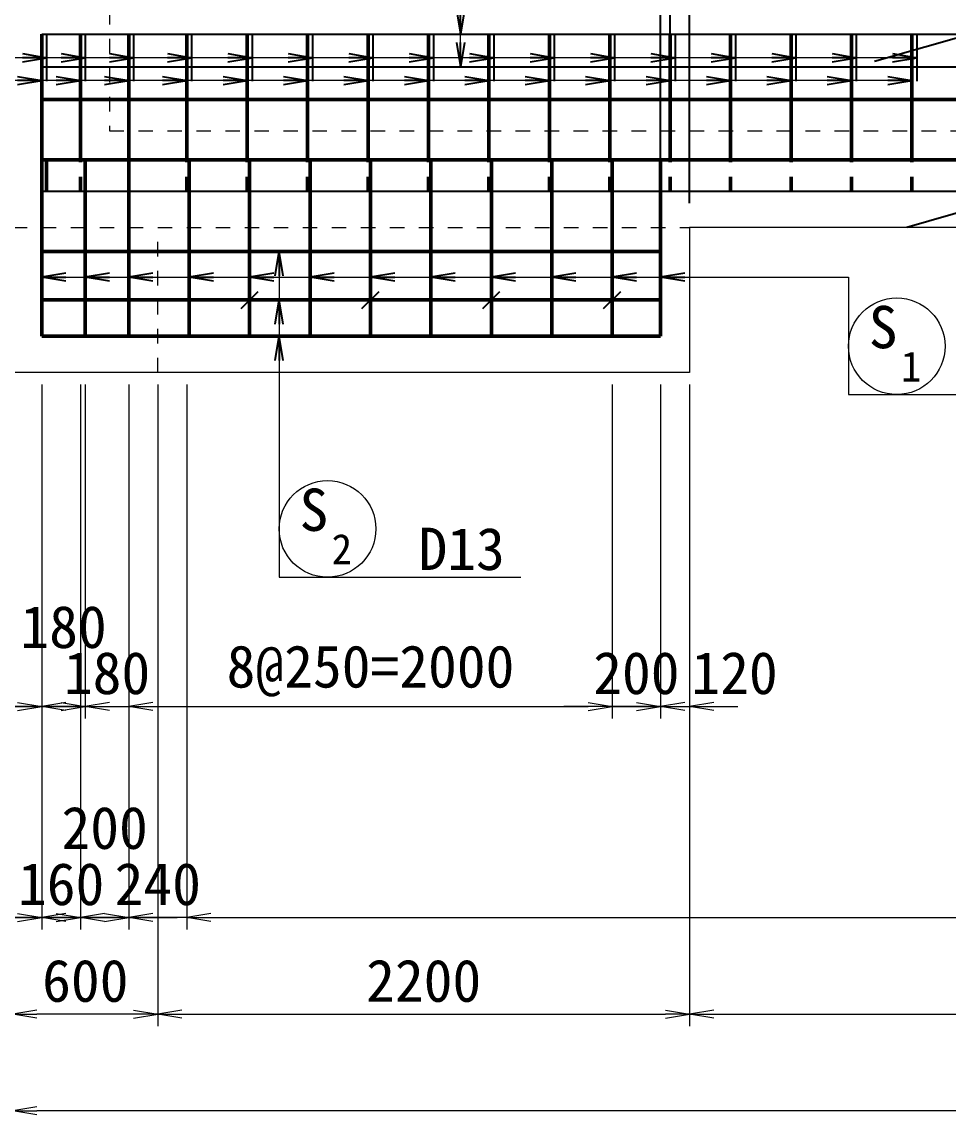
# Model space of a CAD drawing. Header units: millimetres. Extents: x 67792 to 193942, y -50017 to -20317.
# Drawn here: x 117311 to 121147, y -33430 to -28874 of the extents above; entities that cross this region are included whole.
import ezdxf
from ezdxf.enums import TextEntityAlignment as Align

# ---------------------------------------------------------------- set-up
doc = ezdxf.new("R2010")
doc.units = ezdxf.units.MM
doc.header["$LTSCALE"] = 50
doc.header["$PDSIZE"] = 300
doc.linetypes.add('DASHED2', pattern=[0.375, 0.25, -0.125])
doc.linetypes.add('SXF_跳び破線', pattern=[12, 6, -6])
doc.layers.get('Defpoints').update_dxf_attribs({"color": 191})
for name, color, linetype, lineweight in [('D-BGD', 7, 'Continuous', 13), ('D-STR', 1, 'Continuous', 50), ('D-STR-DIM', 7, 'Continuous', 13), ('D-STR-HTXT', 7, 'Continuous', 13), ('D-STR-STR2', 7, 'Continuous', 25), ('D-STR-STR5', 7, 'Continuous', 25), ('D-STR-STR9', 7, 'Continuous', 25), ('D-STR-TXT', 7, 'Continuous', 13)]:
    doc.layers.add(name, color=color, linetype=linetype, lineweight=lineweight)
doc.styles.add('MS ゴシック', font='MS Gothic.ttf')
doc.styles.add('YOKO_GOTHIC', font='MS Gothic.ttf')
doc.dimstyles.new('DIM-50-F', dxfattribs={"dimscale": 50, "dimtxt": 3.5, "dimasz": 2.5, "dimexe": 0, "dimexo": 2, "dimgap": 0.8, "dimtad": 1, "dimdec": 0, "dimzin": 0, "dimdsep": 46, "dimtxsty": 'MS ゴシック', "dimblk": 'OPEN', "dimcen": 0.1, "dimclrd": 256, "dimclre": 256, "dimclrt": 256, "dimaunit": 1, "dimadec": 4, "dimazin": 0, "dimtfac": 1, "dimtdec": 0, "dimtmove": 2, "dimatfit": 3, "dimldrblk": 'OPEN', "dimfxl": 1, "dimtolj": 1, "dimtzin": 0, "dimlwd": -1, "dimlwe": -1, "dimarcsym": 2})
doc.dimstyles.new('S50', dxfattribs={"dimscale": 50, "dimtxt": 3.5, "dimasz": 2, "dimexe": 1, "dimexo": 1, "dimgap": 1, "dimtad": 1, "dimdec": 0, "dimzin": 1, "dimdsep": 46, "dimtxsty": 'YOKO_GOTHIC', "dimblk": 'OPEN', "dimcen": 0, "dimclrd": 256, "dimclre": 256, "dimclrt": 256, "dimaunit": 1, "dimadec": 3, "dimazin": 0, "dimtfac": 1, "dimtdec": 0, "dimtix": 1, "dimtmove": 2, "dimatfit": 3, "dimldrblk": 'OPEN', "dimfxl": 1, "dimlwd": -1, "dimlwe": -1, "dimarcsym": 2})

# ---------------------------------------------------------------- blocks, each defined once
blk = doc.blocks.new('_Open')
at = {"color": 0, "linetype": 'ByBlock', "lineweight": -2}
for p, q in [((-1, 0.167), (0, 0)), ((-1, -0.167), (0, 0)), ((0, 0), (-1, 0))]:
    blk.add_line(p, q, dxfattribs=at)
blk = doc.blocks.new('*D340')
at = {"layer": 'D-STR-DIM', "ltscale": 1500, "transparency": 16777216}
for p, q in [((117273.2, -30374.3), (117273.2, -32629.6)), ((117393.2, -30374.3), (117393.2, -32629.6)), ((117173.2, -32579.6), (117073.2, -32579.6)), ((117273.2, -32579.6), (117393.2, -32579.6)), ((117493.2, -32579.6), (117593.2, -32579.6))]:
    blk.add_line(p, q, dxfattribs=at)
at = {"layer": 'Defpoints', "color": 0, "ltscale": 1500, "transparency": 16777216}
for p in [(117273.2, -30324.3), (117393.2, -30324.3), (117393.2, -32579.6)]:
    blk.add_point(p, dxfattribs=at)
at = {"layer": 'D-STR-DIM', "ltscale": 1500, "transparency": 16777216, "xscale": 100, "yscale": 100, "zscale": 100}
blk.add_blockref('_Open', (117273.2, -32579.6), dxfattribs=at)
at = {"layer": 'D-STR-DIM', "ltscale": 1500, "transparency": 16777216, "xscale": 100, "yscale": 100, "zscale": 100, "rotation": 180}
blk.add_blockref('_Open', (117393.2, -32579.6), dxfattribs=at)
at = {"layer": 'D-STR-DIM', "ltscale": 1500, "transparency": 16777216, "insert": (117048.3, -32442.1), "char_height": 175, "attachment_point": 5, "style": 'YOKO_GOTHIC'}
blk.add_mtext('120', dxfattribs=at)
blk = doc.blocks.new('*D341')
at = {"layer": 'D-STR-DIM', "ltscale": 1500, "transparency": 16777216}
for p, q in [((117393.2, -30374.3), (117393.2, -32629.6)), ((117553.2, -30374.3), (117553.2, -32629.6)), ((117293.2, -32579.6), (117193.2, -32579.6)), ((117393.2, -32579.6), (117553.2, -32579.6)), ((117653.2, -32579.6), (117753.2, -32579.6))]:
    blk.add_line(p, q, dxfattribs=at)
at = {"layer": 'Defpoints', "color": 0, "ltscale": 1500, "transparency": 16777216}
for p in [(117393.2, -30324.3), (117553.2, -30324.3), (117553.2, -32579.6)]:
    blk.add_point(p, dxfattribs=at)
at = {"layer": 'D-STR-DIM', "ltscale": 1500, "transparency": 16777216, "xscale": 100, "yscale": 100, "zscale": 100}
blk.add_blockref('_Open', (117393.2, -32579.6), dxfattribs=at)
at = {"layer": 'D-STR-DIM', "ltscale": 1500, "transparency": 16777216, "xscale": 100, "yscale": 100, "zscale": 100, "rotation": 180}
blk.add_blockref('_Open', (117553.2, -32579.6), dxfattribs=at)
at = {"layer": 'D-STR-DIM', "ltscale": 1500, "transparency": 16777216, "insert": (117473.2, -32442.1), "char_height": 175, "attachment_point": 5, "style": 'YOKO_GOTHIC'}
blk.add_mtext('160', dxfattribs=at)
blk = doc.blocks.new('*D342')
at = {"layer": 'D-STR-DIM', "ltscale": 1500, "transparency": 16777216}
for p, q in [((117553.2, -30374.3), (117553.2, -32629.6)), ((117753.2, -30374.3), (117753.2, -32629.6)), ((117453.2, -32579.6), (117353.2, -32579.6)), ((117553.2, -32579.6), (117753.2, -32579.6)), ((117853.2, -32579.6), (117953.2, -32579.6))]:
    blk.add_line(p, q, dxfattribs=at)
at = {"layer": 'Defpoints', "color": 0, "ltscale": 1500, "transparency": 16777216}
for p in [(117553.2, -30324.3), (117753.2, -30324.3), (117753.2, -32579.6)]:
    blk.add_point(p, dxfattribs=at)
at = {"layer": 'D-STR-DIM', "ltscale": 1500, "transparency": 16777216, "xscale": 100, "yscale": 100, "zscale": 100}
blk.add_blockref('_Open', (117553.2, -32579.6), dxfattribs=at)
at = {"layer": 'D-STR-DIM', "ltscale": 1500, "transparency": 16777216, "xscale": 100, "yscale": 100, "zscale": 100, "rotation": 180}
blk.add_blockref('_Open', (117753.2, -32579.6), dxfattribs=at)
at = {"layer": 'D-STR-DIM', "ltscale": 1500, "transparency": 16777216, "insert": (117653.2, -32209.6), "char_height": 175, "attachment_point": 5, "style": 'YOKO_GOTHIC'}
blk.add_mtext('200', dxfattribs=at)
blk = doc.blocks.new('*D343')
at = {"layer": 'D-STR-DIM', "ltscale": 1500, "transparency": 16777216}
for p, q in [((129243.2, -29774.3), (129243.2, -32629.6)), ((117993.2, -30374.3), (117993.2, -32629.6)), ((118093.2, -32579.6), (129143.2, -32579.6))]:
    blk.add_line(p, q, dxfattribs=at)
at = {"layer": 'Defpoints', "color": 0, "ltscale": 1500, "transparency": 16777216}
for p in [(129243.2, -29724.3), (117993.2, -30324.3), (129243.2, -32579.6)]:
    blk.add_point(p, dxfattribs=at)
at = {"layer": 'D-STR-DIM', "ltscale": 1500, "transparency": 16777216, "xscale": 100, "yscale": 100, "zscale": 100, "rotation": 180}
blk.add_blockref('_Open', (117993.2, -32579.6), dxfattribs=at)
at = {"layer": 'D-STR-DIM', "ltscale": 1500, "transparency": 16777216, "xscale": 100, "yscale": 100, "zscale": 100}
blk.add_blockref('_Open', (129243.2, -32579.6), dxfattribs=at)
at = {"layer": 'D-STR-DIM', "ltscale": 1500, "transparency": 16777216, "insert": (123618.2, -32432.8), "char_height": 175, "attachment_point": 5, "style": 'YOKO_GOTHIC'}
blk.add_mtext('45@250=11250', dxfattribs=at)
blk = doc.blocks.new('*D345')
at = {"layer": 'D-STR-DIM', "ltscale": 1500, "transparency": 16777216}
for p, q in [((117273.2, -30374.3), (117273.2, -33029.6)), ((117873.2, -30374.3), (117873.2, -33029.6)), ((117773.2, -32979.6), (117373.2, -32979.6))]:
    blk.add_line(p, q, dxfattribs=at)
at = {"layer": 'Defpoints', "color": 0, "ltscale": 1500, "transparency": 16777216}
for p in [(117273.2, -30324.3), (117873.2, -30324.3), (117273.2, -32979.6)]:
    blk.add_point(p, dxfattribs=at)
at = {"layer": 'D-STR-DIM', "ltscale": 1500, "transparency": 16777216, "xscale": 100, "yscale": 100, "zscale": 100, "rotation": 180}
blk.add_blockref('_Open', (117273.2, -32979.6), dxfattribs=at)
at = {"layer": 'D-STR-DIM', "ltscale": 1500, "transparency": 16777216, "xscale": 100, "yscale": 100, "zscale": 100}
blk.add_blockref('_Open', (117873.2, -32979.6), dxfattribs=at)
at = {"layer": 'D-STR-DIM', "ltscale": 1500, "transparency": 16777216, "insert": (117573.2, -32842.1), "char_height": 175, "attachment_point": 5, "style": 'YOKO_GOTHIC'}
blk.add_mtext('600', dxfattribs=at)
blk = doc.blocks.new('*D346')
at = {"layer": 'D-STR-DIM', "ltscale": 1500, "transparency": 16777216}
for p, q in [((117273.2, -30374.3), (117273.2, -31756.5)), ((117393.2, -30374.3), (117393.2, -31756.5)), ((117173.2, -31706.5), (117073.2, -31706.5)), ((117273.2, -31706.5), (117393.2, -31706.5)), ((117493.2, -31706.5), (117593.2, -31706.5))]:
    blk.add_line(p, q, dxfattribs=at)
at = {"layer": 'Defpoints', "color": 0, "ltscale": 1500, "transparency": 16777216}
for p in [(117273.2, -30324.3), (117393.2, -30324.3), (117393.2, -31706.5)]:
    blk.add_point(p, dxfattribs=at)
at = {"layer": 'D-STR-DIM', "ltscale": 1500, "transparency": 16777216, "xscale": 100, "yscale": 100, "zscale": 100}
blk.add_blockref('_Open', (117273.2, -31706.5), dxfattribs=at)
at = {"layer": 'D-STR-DIM', "ltscale": 1500, "transparency": 16777216, "xscale": 100, "yscale": 100, "zscale": 100, "rotation": 180}
blk.add_blockref('_Open', (117393.2, -31706.5), dxfattribs=at)
at = {"layer": 'D-STR-DIM', "ltscale": 1500, "transparency": 16777216, "insert": (117094, -31569), "char_height": 175, "attachment_point": 5, "style": 'YOKO_GOTHIC'}
blk.add_mtext('120', dxfattribs=at)
blk = doc.blocks.new('*D347')
at = {"layer": 'D-STR-DIM', "ltscale": 1500, "transparency": 16777216}
for p, q in [((117393.2, -30374.3), (117393.2, -31756.5)), ((117573.2, -30374.3), (117573.2, -31756.5)), ((117293.2, -31706.5), (117193.2, -31706.5)), ((117393.2, -31706.5), (117573.2, -31706.5)), ((117673.2, -31706.5), (117773.2, -31706.5))]:
    blk.add_line(p, q, dxfattribs=at)
at = {"layer": 'Defpoints', "color": 0, "ltscale": 1500, "transparency": 16777216}
for p in [(117393.2, -30324.3), (117573.2, -30324.3), (117573.2, -31706.5)]:
    blk.add_point(p, dxfattribs=at)
at = {"layer": 'D-STR-DIM', "ltscale": 1500, "transparency": 16777216, "xscale": 100, "yscale": 100, "zscale": 100}
blk.add_blockref('_Open', (117393.2, -31706.5), dxfattribs=at)
at = {"layer": 'D-STR-DIM', "ltscale": 1500, "transparency": 16777216, "xscale": 100, "yscale": 100, "zscale": 100, "rotation": 180}
blk.add_blockref('_Open', (117573.2, -31706.5), dxfattribs=at)
at = {"layer": 'D-STR-DIM', "ltscale": 1500, "transparency": 16777216, "insert": (117483.2, -31378.3), "char_height": 175, "attachment_point": 5, "style": 'YOKO_GOTHIC'}
blk.add_mtext('180', dxfattribs=at)
blk = doc.blocks.new('*D348')
at = {"layer": 'D-STR-DIM', "ltscale": 1500, "transparency": 16777216}
for p, q in [((117573.2, -30374.3), (117573.2, -31756.5)), ((117753.2, -30374.3), (117753.2, -31756.5)), ((117473.2, -31706.5), (117373.2, -31706.5)), ((117573.2, -31706.5), (117753.2, -31706.5)), ((117853.2, -31706.5), (117953.2, -31706.5))]:
    blk.add_line(p, q, dxfattribs=at)
at = {"layer": 'Defpoints', "color": 0, "ltscale": 1500, "transparency": 16777216}
for p in [(117573.2, -30324.3), (117753.2, -30324.3), (117753.2, -31706.5)]:
    blk.add_point(p, dxfattribs=at)
at = {"layer": 'D-STR-DIM', "ltscale": 1500, "transparency": 16777216, "xscale": 100, "yscale": 100, "zscale": 100}
blk.add_blockref('_Open', (117573.2, -31706.5), dxfattribs=at)
at = {"layer": 'D-STR-DIM', "ltscale": 1500, "transparency": 16777216, "xscale": 100, "yscale": 100, "zscale": 100, "rotation": 180}
blk.add_blockref('_Open', (117753.2, -31706.5), dxfattribs=at)
at = {"layer": 'D-STR-DIM', "ltscale": 1500, "transparency": 16777216, "insert": (117663.2, -31569), "char_height": 175, "attachment_point": 5, "style": 'YOKO_GOTHIC'}
blk.add_mtext('180', dxfattribs=at)
blk = doc.blocks.new('*D349')
at = {"layer": 'D-STR-DIM', "ltscale": 1500, "transparency": 16777216}
for p, q in [((117753.2, -30374.3), (117753.2, -31756.5)), ((119753.2, -30374.3), (119753.2, -31756.5)), ((117853.2, -31706.5), (119653.2, -31706.5))]:
    blk.add_line(p, q, dxfattribs=at)
at = {"layer": 'Defpoints', "color": 0, "ltscale": 1500, "transparency": 16777216}
for p in [(117753.2, -30324.3), (119753.2, -30324.3), (119753.2, -31706.5)]:
    blk.add_point(p, dxfattribs=at)
at = {"layer": 'D-STR-DIM', "ltscale": 1500, "transparency": 16777216, "xscale": 100, "yscale": 100, "zscale": 100, "rotation": 180}
blk.add_blockref('_Open', (117753.2, -31706.5), dxfattribs=at)
at = {"layer": 'D-STR-DIM', "ltscale": 1500, "transparency": 16777216, "xscale": 100, "yscale": 100, "zscale": 100}
blk.add_blockref('_Open', (119753.2, -31706.5), dxfattribs=at)
at = {"layer": 'D-STR-DIM', "ltscale": 1500, "transparency": 16777216, "insert": (118753.2, -31559.7), "char_height": 175, "attachment_point": 5, "style": 'YOKO_GOTHIC'}
blk.add_mtext('8@250=2000', dxfattribs=at)
blk = doc.blocks.new('*D350')
at = {"layer": 'D-STR-DIM', "ltscale": 1500, "transparency": 16777216}
for p, q in [((119753.2, -30374.3), (119753.2, -31756.5)), ((119953.2, -30374.3), (119953.2, -31756.5)), ((119653.2, -31706.5), (119553.2, -31706.5)), ((119753.2, -31706.5), (119953.2, -31706.5)), ((120053.2, -31706.5), (120153.2, -31706.5))]:
    blk.add_line(p, q, dxfattribs=at)
at = {"layer": 'Defpoints', "color": 0, "ltscale": 1500, "transparency": 16777216}
for p in [(119753.2, -30324.3), (119953.2, -30324.3), (119953.2, -31706.5)]:
    blk.add_point(p, dxfattribs=at)
at = {"layer": 'D-STR-DIM', "ltscale": 1500, "transparency": 16777216, "xscale": 100, "yscale": 100, "zscale": 100}
blk.add_blockref('_Open', (119753.2, -31706.5), dxfattribs=at)
at = {"layer": 'D-STR-DIM', "ltscale": 1500, "transparency": 16777216, "xscale": 100, "yscale": 100, "zscale": 100, "rotation": 180}
blk.add_blockref('_Open', (119953.2, -31706.5), dxfattribs=at)
at = {"layer": 'D-STR-DIM', "ltscale": 1500, "transparency": 16777216, "insert": (119853.2, -31569), "char_height": 175, "attachment_point": 5, "style": 'YOKO_GOTHIC'}
blk.add_mtext('200', dxfattribs=at)
blk = doc.blocks.new('*D351')
at = {"layer": 'D-STR-DIM', "ltscale": 1500, "transparency": 16777216}
for p, q in [((119953.2, -30374.3), (119953.2, -31756.5)), ((120073.2, -30374.3), (120073.2, -31756.5)), ((119853.2, -31706.5), (119753.2, -31706.5)), ((119953.2, -31706.5), (120073.2, -31706.5)), ((120173.2, -31706.5), (120273.2, -31706.5))]:
    blk.add_line(p, q, dxfattribs=at)
at = {"layer": 'Defpoints', "color": 0, "ltscale": 1500, "transparency": 16777216}
for p in [(119953.2, -30324.3), (120073.2, -30324.3), (120073.2, -31706.5)]:
    blk.add_point(p, dxfattribs=at)
at = {"layer": 'D-STR-DIM', "ltscale": 1500, "transparency": 16777216, "xscale": 100, "yscale": 100, "zscale": 100}
blk.add_blockref('_Open', (119953.2, -31706.5), dxfattribs=at)
at = {"layer": 'D-STR-DIM', "ltscale": 1500, "transparency": 16777216, "xscale": 100, "yscale": 100, "zscale": 100, "rotation": 180}
blk.add_blockref('_Open', (120073.2, -31706.5), dxfattribs=at)
at = {"layer": 'D-STR-DIM', "ltscale": 1500, "transparency": 16777216, "insert": (120259.5, -31569), "char_height": 175, "attachment_point": 5, "style": 'YOKO_GOTHIC'}
blk.add_mtext('120', dxfattribs=at)
blk = doc.blocks.new('*D352')
at = {"layer": 'D-STR-DIM', "ltscale": 1500, "transparency": 16777216}
for p, q in [((117873.2, -30374.3), (117873.2, -33029.6)), ((120073.2, -30374.3), (120073.2, -33029.6)), ((117973.2, -32979.6), (119973.2, -32979.6))]:
    blk.add_line(p, q, dxfattribs=at)
at = {"layer": 'Defpoints', "color": 0, "ltscale": 1500, "transparency": 16777216}
for p in [(117873.2, -30324.3), (120073.2, -30324.3), (120073.2, -32979.6)]:
    blk.add_point(p, dxfattribs=at)
at = {"layer": 'D-STR-DIM', "ltscale": 1500, "transparency": 16777216, "xscale": 100, "yscale": 100, "zscale": 100, "rotation": 180}
blk.add_blockref('_Open', (117873.2, -32979.6), dxfattribs=at)
at = {"layer": 'D-STR-DIM', "ltscale": 1500, "transparency": 16777216, "xscale": 100, "yscale": 100, "zscale": 100}
blk.add_blockref('_Open', (120073.2, -32979.6), dxfattribs=at)
at = {"layer": 'D-STR-DIM', "ltscale": 1500, "transparency": 16777216, "insert": (118973.2, -32842.1), "char_height": 175, "attachment_point": 5, "style": 'YOKO_GOTHIC'}
blk.add_mtext('2200', dxfattribs=at)
blk = doc.blocks.new('*D353')
at = {"layer": 'D-STR-DIM', "ltscale": 1500, "transparency": 16777216}
for p, q in [((129373.2, -29774.3), (129373.2, -33029.6)), ((120073.2, -30374.3), (120073.2, -33029.6)), ((120173.2, -32979.6), (129273.2, -32979.6))]:
    blk.add_line(p, q, dxfattribs=at)
at = {"layer": 'Defpoints', "color": 0, "ltscale": 1500, "transparency": 16777216}
for p in [(129373.2, -29724.3), (120073.2, -30324.3), (129373.2, -32979.6)]:
    blk.add_point(p, dxfattribs=at)
at = {"layer": 'D-STR-DIM', "ltscale": 1500, "transparency": 16777216, "xscale": 100, "yscale": 100, "zscale": 100, "rotation": 180}
blk.add_blockref('_Open', (120073.2, -32979.6), dxfattribs=at)
at = {"layer": 'D-STR-DIM', "ltscale": 1500, "transparency": 16777216, "xscale": 100, "yscale": 100, "zscale": 100}
blk.add_blockref('_Open', (129373.2, -32979.6), dxfattribs=at)
at = {"layer": 'D-STR-DIM', "ltscale": 1500, "transparency": 16777216, "insert": (124723.2, -32842.1), "char_height": 175, "attachment_point": 5, "style": 'YOKO_GOTHIC'}
blk.add_mtext('9300', dxfattribs=at)
blk = doc.blocks.new('*D354')
at = {"layer": 'D-STR-DIM', "ltscale": 1500, "transparency": 16777216}
for p, q in [((129373.2, -29774.3), (129373.2, -33429.6)), ((117273.2, -30374.3), (117273.2, -33429.6)), ((129273.2, -33379.6), (117373.2, -33379.6))]:
    blk.add_line(p, q, dxfattribs=at)
at = {"layer": 'Defpoints', "color": 0, "ltscale": 1500, "transparency": 16777216}
for p in [(129373.2, -29724.3), (117273.2, -30324.3), (117273.2, -33379.6)]:
    blk.add_point(p, dxfattribs=at)
at = {"layer": 'D-STR-DIM', "ltscale": 1500, "transparency": 16777216, "xscale": 100, "yscale": 100, "zscale": 100, "rotation": 180}
blk.add_blockref('_Open', (117273.2, -33379.6), dxfattribs=at)
at = {"layer": 'D-STR-DIM', "ltscale": 1500, "transparency": 16777216, "xscale": 100, "yscale": 100, "zscale": 100}
blk.add_blockref('_Open', (129373.2, -33379.6), dxfattribs=at)
at = {"layer": 'D-STR-DIM', "ltscale": 1500, "transparency": 16777216, "insert": (123323.2, -33242.1), "char_height": 175, "attachment_point": 5, "style": 'YOKO_GOTHIC'}
blk.add_mtext('12100', dxfattribs=at)
blk = doc.blocks.new('*D437')
at = {"layer": 'D-STR-DIM', "transparency": 16777216}
for p, q in [((117753.2, -30374.3), (117753.2, -32629.6)), ((117993.2, -30374.3), (117993.2, -32629.6)), ((117653.2, -32579.6), (117553.2, -32579.6)), ((117993.2, -32579.6), (117753.2, -32579.6)), ((118093.2, -32579.6), (118193.2, -32579.6))]:
    blk.add_line(p, q, dxfattribs=at)
at = {"layer": 'Defpoints', "color": 0, "transparency": 16777216}
for p in [(117753.2, -30324.3), (117993.2, -30324.3), (117753.2, -32579.6)]:
    blk.add_point(p, dxfattribs=at)
at = {"layer": 'D-STR-DIM', "transparency": 16777216, "xscale": 100, "yscale": 100, "zscale": 100}
blk.add_blockref('_Open', (117753.2, -32579.6), dxfattribs=at)
at = {"layer": 'D-STR-DIM', "transparency": 16777216, "xscale": 100, "yscale": 100, "zscale": 100, "rotation": 180}
blk.add_blockref('_Open', (117993.2, -32579.6), dxfattribs=at)
at = {"layer": 'D-STR-DIM', "transparency": 16777216, "insert": (117873.2, -32442.1), "char_height": 175, "attachment_point": 5, "style": 'YOKO_GOTHIC'}
blk.add_mtext('240', dxfattribs=at)
blk = doc.blocks.new('*D439')
at = {"layer": 'Defpoints', "transparency": 16777216}
for p, q in [((119828.2, -27801.7), (119703.2, -27801.7)), ((119953.2, -29624.3), (119953.2, -27801.7)), ((120073.2, -27801.7), (119953.2, -27801.7)), ((120073.2, -29624.3), (120073.2, -27801.7)), ((120198.2, -27801.7), (120323.2, -27801.7))]:
    blk.add_line(p, q, dxfattribs=at)
at = {"layer": 'Defpoints', "color": 0, "transparency": 16777216}
for p in [(119953.2, -27801.7), (119953.2, -29724.3), (120073.2, -29724.3)]:
    blk.add_point(p, dxfattribs=at)
at = {"layer": 'Defpoints', "transparency": 16777216, "xscale": 125, "yscale": 125, "zscale": 125}
blk.add_blockref('_Open', (119953.2, -27801.7), dxfattribs=at)
at = {"layer": 'Defpoints', "transparency": 16777216, "xscale": 125, "yscale": 125, "zscale": 125, "rotation": 180}
blk.add_blockref('_Open', (120073.2, -27801.7), dxfattribs=at)
at = {"layer": 'Defpoints', "transparency": 16777216, "insert": (120013.2, -27654.2), "char_height": 175, "attachment_point": 5, "style": 'MS ゴシック'}
blk.add_mtext('\\A1;120', dxfattribs=at)
blk = doc.blocks.new('*D440')
at = {"layer": 'Defpoints', "transparency": 16777216}
for p, q in [((119828.2, -28504.9), (119703.2, -28504.9)), ((119953.2, -29435.7), (119953.2, -28504.9)), ((119993.2, -28504.9), (119953.2, -28504.9)), ((119993.2, -29435.7), (119993.2, -28504.9)), ((120118.2, -28504.9), (120243.2, -28504.9))]:
    blk.add_line(p, q, dxfattribs=at)
at = {"layer": 'Defpoints', "color": 0, "transparency": 16777216}
for p in [(119953.2, -28504.9), (119953.2, -29535.7), (119993.2, -29535.7)]:
    blk.add_point(p, dxfattribs=at)
at = {"layer": 'Defpoints', "transparency": 16777216, "xscale": 125, "yscale": 125, "zscale": 125}
blk.add_blockref('_Open', (119953.2, -28504.9), dxfattribs=at)
at = {"layer": 'Defpoints', "transparency": 16777216, "xscale": 125, "yscale": 125, "zscale": 125, "rotation": 180}
blk.add_blockref('_Open', (119993.2, -28504.9), dxfattribs=at)
at = {"layer": 'Defpoints', "transparency": 16777216, "insert": (119973.2, -28357.4), "char_height": 175, "attachment_point": 5, "style": 'MS ゴシック'}
blk.add_mtext('\\A1;40', dxfattribs=at)

msp = doc.modelspace()

# ---------------------------------------------------------------- linework, layer by layer
at = {"layer": 'D-BGD', "linetype": 'SXF_跳び破線', "ltscale": 0.2}
for p, q in [((117673.2, -28824.3), (117673.2, -29324.3)), ((117673.2, -29324.3), (129373.2, -29324.3)), ((117273.2, -29724.3), (120073.2, -29724.3)), ((117873.2, -30324.3), (117873.2, -29724.3))]:
    msp.add_line(p, q, dxfattribs=at)
at = {"layer": 'D-BGD'}
for p, q in [((129373.2, -29724.3), (120073.2, -29724.3)), ((120073.2, -29724.3), (120073.2, -30324.3)), ((117873.2, -30324.3), (117273.2, -30324.3)), ((120073.2, -30324.3), (117873.2, -30324.3))]:
    msp.add_line(p, q, dxfattribs=at)
at = {"layer": 'D-STR'}
for p, q in [((117393.2, -28924.3), (117393.2, -29434.3)), ((117553.2, -28924.3), (117553.2, -29434.3)), ((117753.2, -28924.3), (117753.2, -29434.3)), ((117993.2, -28924.3), (117993.2, -29434.3)), ((118243.2, -28924.3), (118243.2, -29434.3)), ((118493.2, -28924.3), (118493.2, -29434.3)), ((118743.2, -28924.3), (118743.2, -29434.3)), ((118993.2, -28924.3), (118993.2, -29434.3)), ((119243.2, -28924.3), (119243.2, -29434.3)), ((119493.2, -28924.3), (119493.2, -29434.3)), ((119743.2, -28924.3), (119743.2, -29434.3)), ((119993.2, -28924.3), (119993.2, -29434.3)), ((120243.2, -28924.3), (120243.2, -29434.3)), ((120493.2, -28924.3), (120493.2, -29434.3)), ((120743.2, -28924.3), (120743.2, -29434.3)), ((120993.2, -28924.3), (120993.2, -29434.3)), ((117393.2, -29194.3), (129243.2, -29194.3)), ((117393.2, -29444.3), (129243.2, -29444.3)), ((117393.2, -29444.3), (117393.2, -30174.3)), ((117413.2, -29444.3), (117413.2, -29574.3)), ((117573.2, -29444.3), (117573.2, -30174.3)), ((117753.2, -29444.3), (117753.2, -30174.3)), ((118003.2, -29444.3), (118003.2, -30174.3)), ((118253.2, -29444.3), (118253.2, -30174.3)), ((118503.2, -29444.3), (118503.2, -30174.3)), ((118753.2, -29444.3), (118753.2, -30174.3)), ((119003.2, -29444.3), (119003.2, -30174.3)), ((119253.2, -29444.3), (119253.2, -30174.3)), ((119503.2, -29444.3), (119503.2, -30174.3)), ((119753.2, -29444.3), (119753.2, -30174.3)), ((119953.2, -29444.3), (119953.2, -30174.3)), ((117393.2, -29824.3), (119953.2, -29824.3)), ((117393.2, -30024.3), (119953.2, -30024.3)), ((117393.2, -30174.3), (119953.2, -30174.3))]:
    msp.add_line(p, q, dxfattribs=at)
at = {"layer": 'D-STR', "linetype": 'SXF_跳び破線', "ltscale": 0.2}
for p, q in [((117393.2, -29574.3), (117393.2, -29434.3)), ((117553.2, -29574.3), (117553.2, -29434.3)), ((117753.2, -29574.3), (117753.2, -29434.3)), ((117993.2, -29574.3), (117993.2, -29434.3)), ((118243.2, -29574.3), (118243.2, -29434.3)), ((118493.2, -29574.3), (118493.2, -29434.3)), ((118743.2, -29574.3), (118743.2, -29434.3)), ((118993.2, -29574.3), (118993.2, -29434.3)), ((119243.2, -29574.3), (119243.2, -29434.3)), ((119493.2, -29574.3), (119493.2, -29434.3)), ((119743.2, -29574.3), (119743.2, -29434.3)), ((119993.2, -29574.3), (119993.2, -29434.3)), ((120243.2, -29574.3), (120243.2, -29434.3)), ((120493.2, -29574.3), (120493.2, -29434.3)), ((120743.2, -29574.3), (120743.2, -29434.3)), ((120993.2, -29574.3), (120993.2, -29434.3))]:
    msp.add_line(p, q, dxfattribs=at)
at = {"layer": 'D-STR-HTXT'}
for p, q in [((120730.6, -29929.9), (120730.6, -30415.7)), ((120730.6, -30415.7), (121730.6, -30415.7))]:
    msp.add_line(p, q, dxfattribs=at)
at = {"layer": 'D-STR-HTXT', "color": 4}
for centre in [(120930.6, -30215.7), (118575.3, -30971.5)]:
    msp.add_circle(centre, 200, dxfattribs=at)
at = {"layer": 'D-STR-STR2'}
for p, q in [((120838.5, -29036.9), (129243.2, -26635.6)), ((117393.2, -28924.3), (121642.7, -28924.3)), ((117393.2, -29059.3), (121642.7, -29059.3))]:
    msp.add_line(p, q, dxfattribs=at)
at = {"layer": 'D-STR-STR5'}
for p, q in [((118217.9, -30059.7), (118288.6, -29988.9)), ((118717.9, -30059.7), (118788.6, -29988.9)), ((119217.9, -30059.7), (119288.6, -29988.9)), ((119717.9, -30059.7), (119788.6, -29988.9))]:
    msp.add_line(p, q, dxfattribs=at)
at = {"layer": 'D-STR-STR9'}
for p, q in [((117413.2, -28924.3), (117413.2, -29119.3)), ((117573.2, -28924.3), (117573.2, -29119.3)), ((117773.2, -28924.3), (117773.2, -29119.3)), ((118013.2, -28924.3), (118013.2, -29119.3)), ((118263.2, -28924.3), (118263.2, -29119.3)), ((118513.2, -28924.3), (118513.2, -29119.3)), ((118763.2, -28924.3), (118763.2, -29119.3)), ((119013.2, -28924.3), (119013.2, -29119.3)), ((119263.2, -28924.3), (119263.2, -29119.3)), ((119513.2, -28924.3), (119513.2, -29119.3)), ((119763.2, -28924.3), (119763.2, -29119.3)), ((120013.2, -28924.3), (120013.2, -29119.3)), ((120263.2, -28924.3), (120263.2, -29119.3)), ((120513.2, -28924.3), (120513.2, -29119.3)), ((120763.2, -28924.3), (120763.2, -29119.3)), ((121013.2, -28924.3), (121013.2, -29119.3))]:
    msp.add_line(p, q, dxfattribs=at)
at = {"layer": 'Defpoints'}
for p, q in [((129373.2, -27324), (120972.2, -29724.3)), ((117393.2, -29574.3), (129243.2, -29574.3))]:
    msp.add_line(p, q, dxfattribs=at)

# ---------------------------------------------------------------- texts
at = {"layer": 'D-STR-TXT', "color": 4, "linetype": 'DASHED2', "ltscale": 0.5, "style": 'YOKO_GOTHIC'}
for p in [(120874.3, -30224), (118519, -30979.8)]:
    msp.add_text('S', height=175, dxfattribs=at).set_placement(p, align=Align.CENTER)
at = {"layer": 'D-STR-TXT', "color": 4, "style": 'YOKO_GOTHIC'}
for s, p in [('1', (120990, -30361.9)), ('2', (118634.7, -31117.6))]:
    msp.add_text(s, height=125, dxfattribs=at).set_placement(p, align=Align.CENTER)
msp.add_text('D13', height=175, dxfattribs=at).set_placement((118951.8, -31141.5))

# ---------------------------------------------------------------- dimensions: what is measured, and where the dimension line sits
at = {"layer": 'D-STR-DIM', "ltscale": 1500}
for base, p1, p2, picture, middle in [((117273.2, -33379.6), (129373.2, -29724.3), (117273.2, -30324.3), '*D354', (123323.2, -33242.1)), ((129373.2, -32979.6), (120073.2, -30324.3), (129373.2, -29724.3), '*D353', (124723.2, -32842.1)), ((117553.2, -32579.6), (117393.2, -30324.3), (117553.2, -30324.3), '*D341', (117473.2, -32442.1)), ((117273.2, -32979.6), (117873.2, -30324.3), (117273.2, -30324.3), '*D345', (117573.2, -32842.1)), ((117753.2, -31706.5), (117573.2, -30324.3), (117753.2, -30324.3), '*D348', (117663.2, -31569)), ((120073.2, -32979.6), (117873.2, -30324.3), (120073.2, -30324.3), '*D352', (118973.2, -32842.1)), ((119953.2, -31706.5), (119753.2, -30324.3), (119953.2, -30324.3), '*D350', (119853.2, -31569))]:
    dim = msp.add_linear_dim(base=base, p1=p1, p2=p2, dimstyle='S50', dxfattribs=at)
    dim.commit()
    dim.dimension.update_dxf_attribs({"geometry": picture, "text_midpoint": middle})
for base, p1, p2, text, picture, middle in [((129243.2, -32579.6), (117993.2, -30324.3), (129243.2, -29724.3), '45@250=<>', '*D343', (123618.2, -32432.8)), ((119753.2, -31706.5), (117753.2, -30324.3), (119753.2, -30324.3), '8@250=<>', '*D349', (118753.2, -31559.7))]:
    dim = msp.add_linear_dim(base=base, p1=p1, p2=p2, text=text, dimstyle='S50', dxfattribs=at)
    dim.commit()
    dim.dimension.update_dxf_attribs({"geometry": picture, "text_midpoint": middle})
for base, p1, p2, picture, middle in [((117393.2, -32579.6), (117273.2, -30324.3), (117393.2, -30324.3), '*D340', (117048.3, -32442.1)), ((117393.2, -31706.5), (117273.2, -30324.3), (117393.2, -30324.3), '*D346', (117094, -31569)), ((117573.2, -31706.5), (117393.2, -30324.3), (117573.2, -30324.3), '*D347', (117483.2, -31378.3)), ((117753.2, -32579.6), (117553.2, -30324.3), (117753.2, -30324.3), '*D342', (117653.2, -32209.6)), ((120073.2, -31706.5), (119953.2, -30324.3), (120073.2, -30324.3), '*D351', (120259.5, -31569))]:
    dim = msp.add_linear_dim(base=base, p1=p1, p2=p2, dimstyle='S50', dxfattribs=at)
    dim.commit()
    dim.dimension.update_dxf_attribs({"geometry": picture, "text_midpoint": middle, "dimtype": 160})
at = {"layer": 'D-STR-DIM'}
dim = msp.add_linear_dim(base=(117753.2, -32579.6), p1=(117993.2, -30324.3), p2=(117753.2, -30324.3), dimstyle='S50', dxfattribs=at)
dim.commit()
dim.dimension.update_dxf_attribs({"geometry": '*D437', "text_midpoint": (117873.2, -32442.1)})
at = {"layer": 'Defpoints'}
for base, p1, p2, picture, middle in [((119953.2, -27801.7), (120073.2, -29724.3), (119953.2, -29724.3), '*D439', (120013.2, -27654.2)), ((119953.2, -28504.9), (119993.2, -29535.7), (119953.2, -29535.7), '*D440', (119973.2, -28357.4))]:
    dim = msp.add_linear_dim(base=base, p1=p1, p2=p2, dimstyle='DIM-50-F', dxfattribs=at)
    dim.commit()
    dim.dimension.update_dxf_attribs({"geometry": picture, "text_midpoint": middle})

# ---------------------------------------------------------------- leaders
at = {"layer": 'D-STR-HTXT'}
for points in [[(121013.2, -29021.8), (117037.7, -29021.8), (117037.7, -27701.4)], [(120993.2, -29116.2), (116848.7, -29116.2), (116848.7, -28260.6)], [(119125.5, -29059.3), (119125.5, -28354.7), (118125.5, -28354.7)], [(119125.5, -28924.3), (119125.5, -28557.5)], [(117413.2, -29021.8), (117037.7, -29021.8)], [(117573.2, -29021.8), (117109.5, -29021.8)], [(117773.2, -29021.8), (117369.5, -29021.8)], [(118013.2, -29021.8), (117609.5, -29021.8)], [(118263.2, -29021.8), (117859.5, -29021.8)], [(118513.2, -29021.8), (118109.5, -29021.8)], [(118763.2, -29021.8), (118359.5, -29021.8)], [(119013.2, -29021.8), (118609.5, -29021.8)], [(119263.2, -29021.8), (118859.5, -29021.8)], [(119513.2, -29021.8), (119109.5, -29021.8)], [(119763.2, -29021.8), (119359.5, -29021.8)], [(120013.2, -29021.8), (119609.5, -29021.8)], [(120263.2, -29021.8), (119859.5, -29021.8)], [(120513.2, -29021.8), (120109.5, -29021.8)], [(120763.2, -29021.8), (120359.5, -29021.8)], [(117393.2, -29116.2), (116848.7, -29116.2)], [(117553.2, -29116.2), (117149.5, -29116.2)], [(117753.2, -29116.2), (117349.5, -29116.2)], [(117993.2, -29116.2), (117589.5, -29116.2)], [(118243.2, -29116.2), (117839.5, -29116.2)], [(118493.2, -29116.2), (118089.5, -29116.2)], [(118743.2, -29116.2), (118339.5, -29116.2)], [(118993.2, -29116.2), (118589.5, -29116.2)], [(119243.2, -29116.2), (118839.5, -29116.2)], [(119493.2, -29116.2), (119089.5, -29116.2)], [(119743.2, -29116.2), (119339.5, -29116.2)], [(119993.2, -29116.2), (119589.5, -29116.2)], [(120243.2, -29116.2), (119839.5, -29116.2)], [(120493.2, -29116.2), (120089.5, -29116.2)], [(120743.2, -29116.2), (120339.5, -29116.2)], [(118375.3, -29824.3), (118375.3, -31171.5), (119375.3, -31171.5)], [(117393.2, -29929.9), (120730.6, -29929.9)], [(117573.2, -29929.9), (117913.9, -29929.9)], [(117753.2, -29929.9), (118093.9, -29929.9)], [(118003.2, -29929.9), (118343.9, -29929.9)], [(118253.2, -29929.9), (118593.9, -29929.9)], [(118503.2, -29929.9), (118843.9, -29929.9)], [(118753.2, -29929.9), (119093.9, -29929.9)], [(119003.2, -29929.9), (119343.9, -29929.9)], [(119253.2, -29929.9), (119593.9, -29929.9)], [(119503.2, -29929.9), (119843.9, -29929.9)], [(119753.2, -29929.9), (120093.9, -29929.9)], [(119953.2, -29929.9), (120293.9, -29929.9)], [(118375.3, -30024.3), (118375.3, -30275.6)], [(118375.3, -30174.3), (118375.3, -30796.6)]]:
    msp.add_leader(points, dimstyle='S50', dxfattribs=at)

doc.saveas('drawing.dxf')
